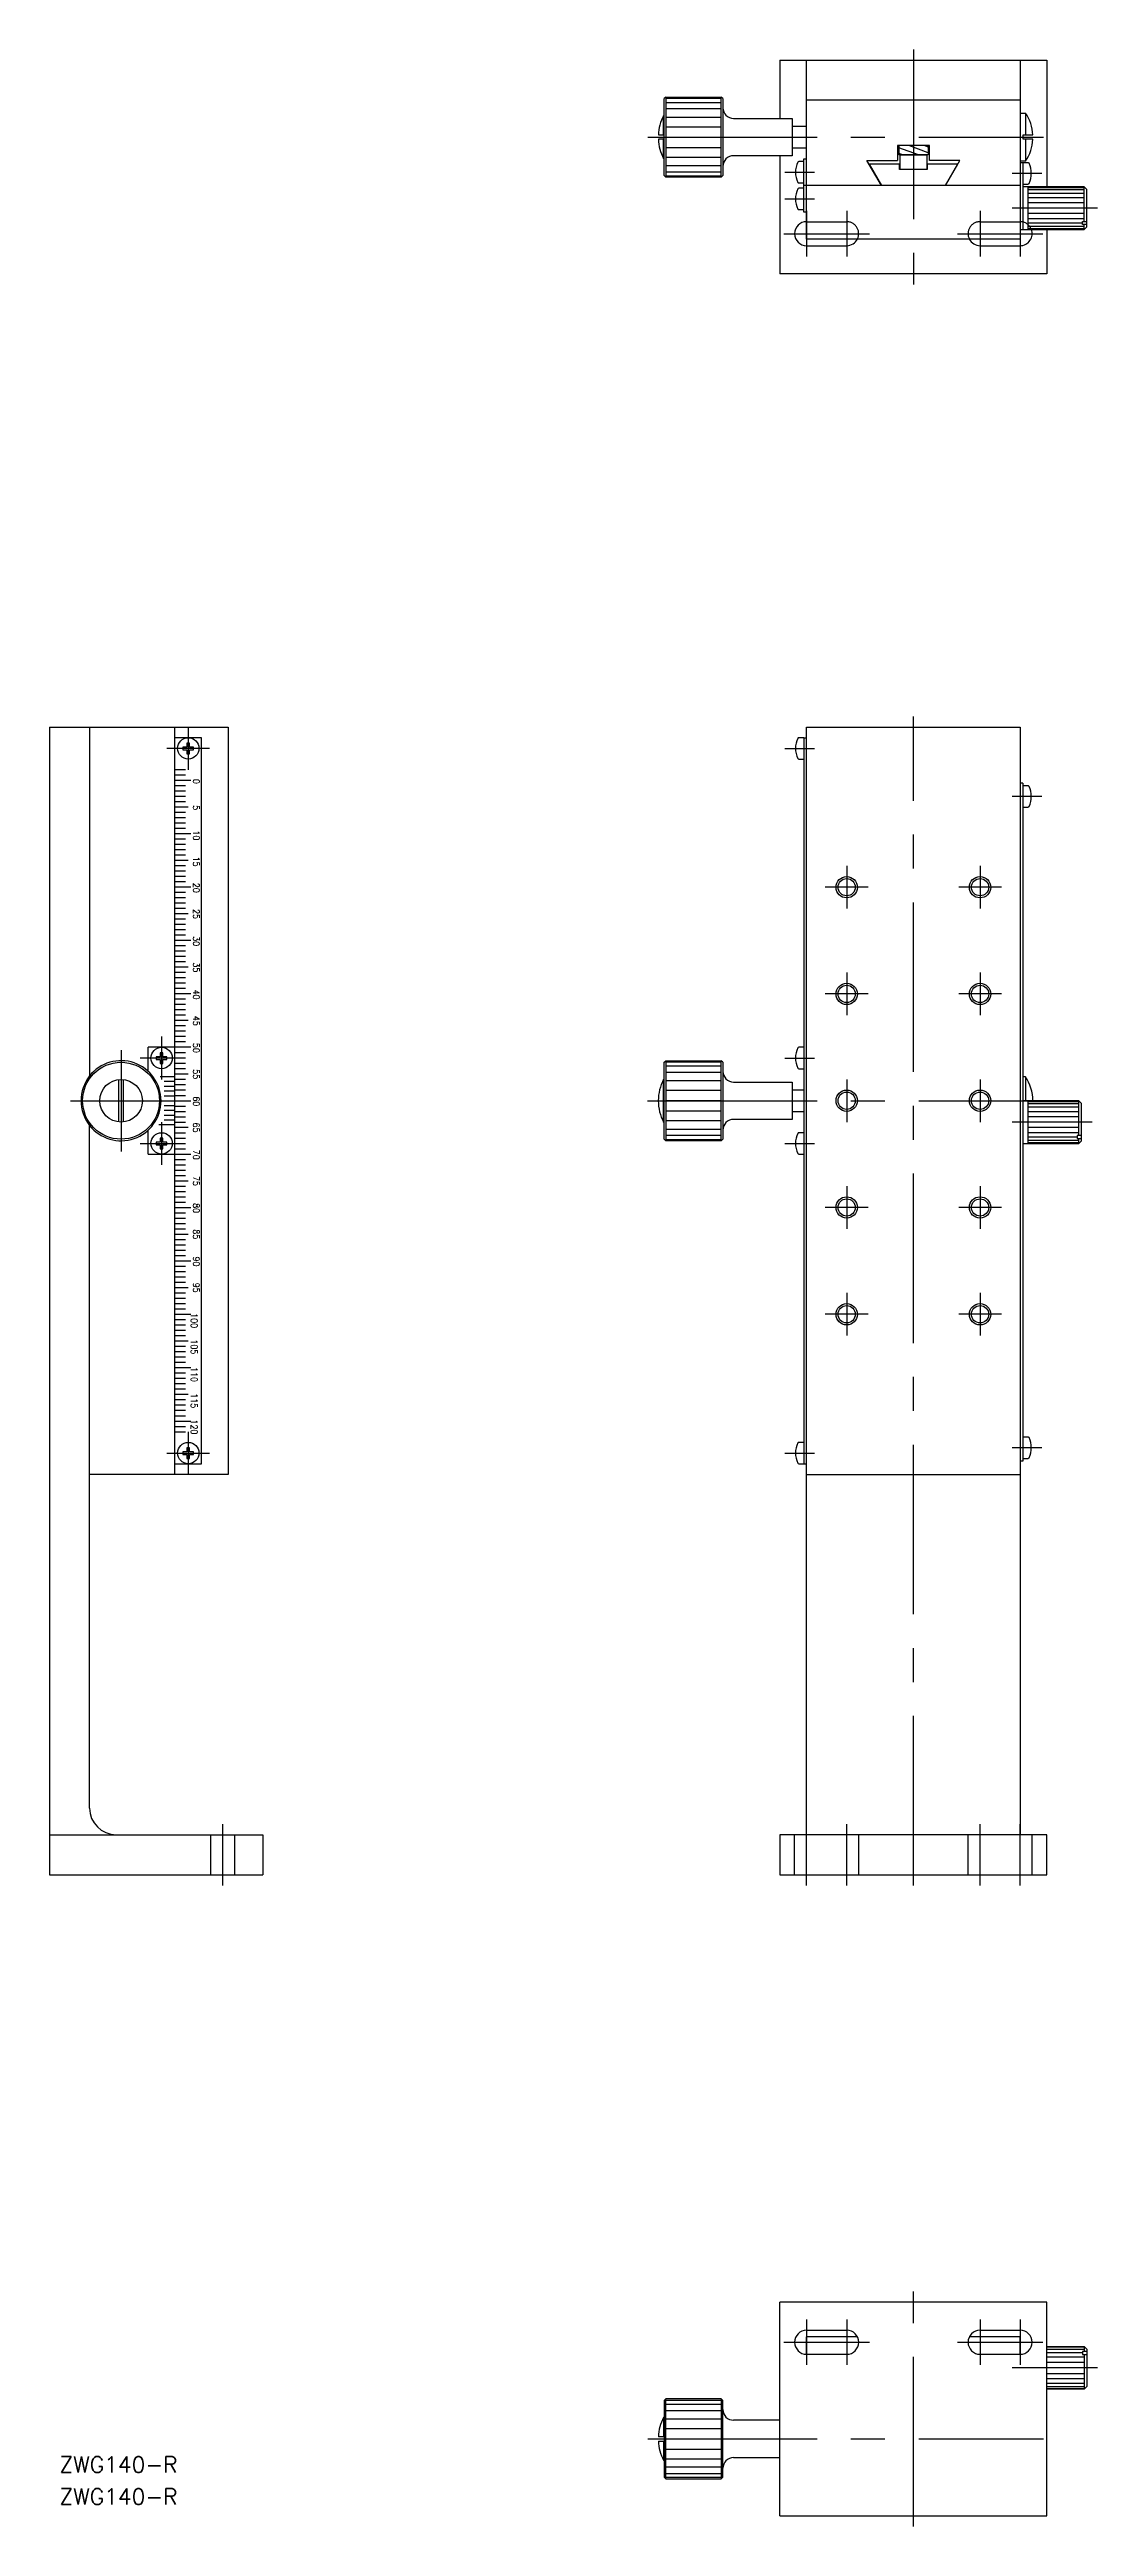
# Model space of a CAD drawing. Extents: x -162 to 374, y -267 to 197.
# Drawn here: x -161.9 to 34.5, y -267.1 to 196.9 of the extents above; entities that cross this region are included whole.
import ezdxf

# ---------------------------------------------------------------- set-up
doc = ezdxf.new("R2010")
doc.units = 0
doc.linetypes.add('CENTER', pattern=[50.8, 31.75, -6.35, 6.35, -6.35])
doc.linetypes.add('DASHED', pattern=[19.05, 12.7, -6.35])
doc.layers.get('0').update_dxf_attribs({"linetype": 'CONTINUOUS'})
doc.layers.add('CENTER', color=1, linetype='CONTINUOUS')
doc.styles.add('CONVERTER_1', font='txt.shx', dxfattribs={"width": 0.9})
doc.styles.get("Standard").update_dxf_attribs({"font": 'txt.shx', "height": 3, "bigfont": 'bigfont.shx'})

# ---------------------------------------------------------------- blocks, each defined once
blk = doc.blocks.new('*U2')
at = {"color": 7, "linetype": 'CONTINUOUS', "style": 'CONVERTER_1', "width": 0.9}
blk.add_text('110', height=1.2, rotation=270, dxfattribs=at).set_placement((-135.38, -49.91))
blk = doc.blocks.new('*U3')
at = {"color": 7, "linetype": 'CONTINUOUS', "style": 'CONVERTER_1', "width": 0.9}
blk.add_text('115', height=1.2, rotation=270, dxfattribs=at).set_placement((-135.38, -54.82))
blk = doc.blocks.new('*U4')
at = {"color": 7, "linetype": 'CONTINUOUS', "style": 'CONVERTER_1', "width": 0.9}
blk.add_text('120', height=1.2, rotation=270, dxfattribs=at).set_placement((-135.38, -59.73))
blk = doc.blocks.new('*U5')
at = {"color": 7, "linetype": 'CONTINUOUS', "style": 'CONVERTER_1', "width": 0.9}
blk.add_text('100', height=1.2, rotation=270, dxfattribs=at).set_placement((-135.38, -39.82))
blk = doc.blocks.new('*U6')
at = {"color": 7, "linetype": 'CONTINUOUS', "style": 'CONVERTER_1', "width": 0.9}
blk.add_text('105', height=1.2, rotation=270, dxfattribs=at).set_placement((-135.38, -44.73))
blk = doc.blocks.new('*U7')
at = {"color": 7, "linetype": 'CONTINUOUS', "style": 'CONVERTER_1', "width": 0.9}
blk.add_text('90', height=1.2, rotation=270, dxfattribs=at).set_placement((-134.98, -29.19))
blk = doc.blocks.new('*U8')
at = {"color": 7, "linetype": 'CONTINUOUS', "style": 'CONVERTER_1', "width": 0.9}
blk.add_text('95', height=1.2, rotation=270, dxfattribs=at).set_placement((-134.98, -34.1))
blk = doc.blocks.new('*U9')
at = {"color": 7, "linetype": 'CONTINUOUS', "style": 'CONVERTER_1', "width": 0.9}
blk.add_text('80', height=1.2, rotation=270, dxfattribs=at).set_placement((-134.98, -19.19))
blk = doc.blocks.new('*U10')
at = {"color": 7, "linetype": 'CONTINUOUS', "style": 'CONVERTER_1', "width": 0.9}
blk.add_text('85', height=1.2, rotation=270, dxfattribs=at).set_placement((-134.98, -24.1))
blk = doc.blocks.new('*U11')
at = {"color": 7, "linetype": 'CONTINUOUS', "style": 'CONVERTER_1', "width": 0.9}
blk.add_text('70', height=1.2, rotation=270, dxfattribs=at).set_placement((-134.98, -9.19))
blk = doc.blocks.new('*U12')
at = {"color": 7, "linetype": 'CONTINUOUS', "style": 'CONVERTER_1', "width": 0.9}
blk.add_text('75', height=1.2, rotation=270, dxfattribs=at).set_placement((-134.98, -14.1))
blk = doc.blocks.new('*U13')
at = {"color": 7, "linetype": 'CONTINUOUS', "style": 'CONVERTER_1', "width": 0.9}
blk.add_text('55', height=1.2, rotation=270, dxfattribs=at).set_placement((-134.98, 5.9))
blk = doc.blocks.new('*U14')
at = {"color": 7, "linetype": 'CONTINUOUS', "style": 'CONVERTER_1', "width": 0.9}
blk.add_text('65', height=1.2, rotation=270, dxfattribs=at).set_placement((-134.98, -4.1))
blk = doc.blocks.new('*U15')
at = {"color": 7, "linetype": 'CONTINUOUS', "style": 'CONVERTER_1', "width": 0.9}
blk.add_text('60', height=1.2, rotation=270, dxfattribs=at).set_placement((-134.98, 0.81))
blk = doc.blocks.new('*U16')
at = {"color": 7, "linetype": 'CONTINUOUS', "style": 'CONVERTER_1', "width": 0.9}
blk.add_text('45', height=1.2, rotation=270, dxfattribs=at).set_placement((-134.98, 15.9))
blk = doc.blocks.new('*U17')
at = {"color": 7, "linetype": 'CONTINUOUS', "style": 'CONVERTER_1', "width": 0.9}
blk.add_text('50', height=1.2, rotation=270, dxfattribs=at).set_placement((-134.98, 10.81))
blk = doc.blocks.new('*U18')
at = {"color": 7, "linetype": 'CONTINUOUS', "style": 'CONVERTER_1', "width": 0.9}
blk.add_text('40', height=1.2, rotation=270, dxfattribs=at).set_placement((-134.98, 20.81))
blk = doc.blocks.new('*U19')
at = {"color": 7, "linetype": 'CONTINUOUS', "style": 'CONVERTER_1', "width": 0.9}
blk.add_text('35', height=1.2, rotation=270, dxfattribs=at).set_placement((-134.98, 25.9))
blk = doc.blocks.new('*U20')
at = {"color": 7, "linetype": 'CONTINUOUS', "style": 'CONVERTER_1', "width": 0.9}
blk.add_text('25', height=1.2, rotation=270, dxfattribs=at).set_placement((-134.98, 35.9))
blk = doc.blocks.new('*U21')
at = {"color": 7, "linetype": 'CONTINUOUS', "style": 'CONVERTER_1', "width": 0.9}
blk.add_text('30', height=1.2, rotation=270, dxfattribs=at).set_placement((-134.98, 30.81))
blk = doc.blocks.new('*U22')
at = {"color": 7, "linetype": 'CONTINUOUS', "style": 'CONVERTER_1', "width": 0.9}
blk.add_text('10', height=1.2, rotation=270, dxfattribs=at).set_placement((-134.98, 50.63))
blk = doc.blocks.new('*U23')
at = {"color": 7, "linetype": 'CONTINUOUS', "style": 'CONVERTER_1', "width": 0.9}
blk.add_text('20', height=1.2, rotation=270, dxfattribs=at).set_placement((-134.98, 40.81))
blk = doc.blocks.new('*U24')
at = {"color": 7, "linetype": 'CONTINUOUS', "style": 'CONVERTER_1', "width": 0.9}
blk.add_text('15', height=1.2, rotation=270, dxfattribs=at).set_placement((-134.98, 45.72))
blk = doc.blocks.new('*U25')
at = {"color": 7, "linetype": 'CONTINUOUS', "style": 'CONVERTER_1', "width": 0.9}
blk.add_text('5', height=1.2, rotation=270, dxfattribs=at).set_placement((-134.98, 55.36))
blk = doc.blocks.new('*U26')
at = {"color": 7, "linetype": 'CONTINUOUS', "style": 'CONVERTER_1', "width": 0.9}
blk.add_text('0', height=1.2, rotation=270, dxfattribs=at).set_placement((-134.98, 60.27))
blk = doc.blocks.new('*U27')
at = {"color": 7, "linetype": 'CONTINUOUS'}
blk.add_text('ZWG140-R', height=3, dxfattribs=at).set_placement((-160, -263))
blk = doc.blocks.new('*U28')
at = {"color": 7, "linetype": 'CONTINUOUS'}
blk.add_text('ZWG140-R', height=3, dxfattribs=at).set_placement((-160, -257))

msp = doc.modelspace()

# ---------------------------------------------------------------- linework, layer by layer
at = {"color": 7, "linetype": 'CONTINUOUS'}
for p, q in [((-25, 194.92), (25, 194.92)), ((-25, 194.92), (-25, 184.02)), ((-20, 191.92), (-20, 194.92)), ((20, 194.92), (20, 191.92)), ((25, 194.92), (25, 171.22)), ((-20, 161.42), (-20, 191.92)), ((20, 191.92), (20, 161.42)), ((-46.4, 188.02), (-46.7, 187.72)), ((-46.7, 173.32), (-46.7, 187.72)), ((-46.4, 188.02), (-46.4, 173.02)), ((-46.4, 188.02), (-36, 188.02)), ((-36, 187.76), (-46.4, 187.76)), ((-46.4, 187.01), (-36, 187.01)), ((-36, 185.82), (-46.4, 185.82)), ((-36, 173.02), (-36, 188.02)), ((-35.7, 187.72), (-36, 188.02)), ((-35.7, 187.72), (-35.7, 173.32)), ((20, 187.42), (-20, 187.42)), ((-46.8, 184.52), (-46.7, 184.52)), ((-46.8, 180.92), (-46.8, 184.52)), ((-46.4, 184.27), (-36, 184.27)), ((-46.4, 182.46), (-36, 182.46)), ((-33.7, 184.02), (-22.7, 184.02)), ((-22.7, 184.02), (-22.7, 177.02)), ((-20, 182.52), (-22.7, 182.52)), ((20, 185.02), (21.01, 185.02)), ((21.01, 185.02), (21.01, 180.92)), ((-47.79, 180.92), (-46.7, 180.92)), ((-46.7, 180.12), (-47.79, 180.12)), ((-46.8, 176.52), (-46.8, 180.12)), ((-46.7, 176.52), (-46.8, 176.52)), ((-46.4, 180.52), (-36, 180.52)), ((-46.4, 178.57), (-36, 178.57)), ((-46.4, 176.77), (-36, 176.77)), ((-22.7, 177.02), (-33.7, 177.02)), ((-25, 177.02), (-25, 154.92)), ((-22.7, 178.52), (-20, 178.52)), ((-20.5, 166.42), (-20.5, 176.42)), ((-20.5, 176.42), (-20, 176.42)), ((3, 178.92), (-3, 178.92)), ((-3, 178.92), (-3, 176.12)), ((-2.7, 177.52), (-3, 177.52)), ((-2.7, 178.92), (-2.7, 177.19)), ((2.8, 177.19), (-2.7, 177.19)), ((-2.5, 174.42), (-2.5, 177.19)), ((2.5, 177.12), (-2.5, 177.12)), ((2.5, 177.19), (2.5, 174.42)), ((2.8, 178.92), (2.8, 177.19)), ((3, 176.12), (3, 178.92)), ((20.6, 180.12), (20.6, 180.92)), ((20.6, 180.92), (22.39, 180.92)), ((22.39, 180.12), (20.6, 180.12)), ((21.01, 180.12), (21.01, 176.02)), ((-46.4, 173.02), (-46.7, 173.32)), ((-46.4, 175.21), (-36, 175.21)), ((-46.4, 174.02), (-36, 174.02)), ((-46.4, 173.27), (-36, 173.27)), ((-36, 173.02), (-46.4, 173.02)), ((-36, 173.02), (-35.7, 173.32)), ((-20.5, 175.92), (-21.49, 175.92)), ((-21.49, 171.92), (-20.5, 171.92)), ((-6, 171.42), (-8.71, 176.12)), ((-8.71, 176.12), (-3, 176.12)), ((-8.31, 175.42), (-6, 171.42)), ((-2.6, 175.42), (-8.31, 175.42)), ((-2.6, 174.42), (-2.6, 175.42)), ((2.6, 174.42), (-2.6, 174.42)), ((8.31, 175.42), (2.6, 175.42)), ((2.6, 175.42), (2.6, 174.42)), ((8.71, 176.12), (3, 176.12)), ((6, 171.42), (8.71, 176.12)), ((6, 171.42), (8.31, 175.42)), ((21.01, 176.02), (20, 176.02)), ((21, 175.72), (20, 175.72)), ((20.5, 175.72), (20.5, 163.22)), ((21.49, 175.72), (20.5, 175.72)), ((20.5, 171.72), (21.49, 171.72)), ((-20.5, 170.92), (-21.49, 170.92)), ((20, 171.42), (-20.5, 171.42)), ((32, 171.22), (20.5, 171.22)), ((21.49, 171.08), (32, 171.08)), ((21.49, 170.68), (32, 170.68)), ((21.49, 170.04), (32, 170.04)), ((21.49, 169.22), (32, 169.22)), ((21.49, 168.25), (32, 168.25)), ((32, 167.22), (21.49, 167.22)), ((21.5, 163.22), (21.5, 171.22)), ((32, 164.68), (32, 171.22)), ((32, 171.22), (32.5, 170.72)), ((32.5, 163.72), (32.5, 170.72)), ((-21.49, 166.92), (-20.5, 166.92)), ((-20, 166.42), (-20.5, 166.42)), ((20, 163.22), (32, 163.22)), ((32, 166.18), (21.49, 166.18)), ((32, 165.22), (21.49, 165.22)), ((31.7, 164.39), (21.49, 164.39)), ((32, 163.75), (21.49, 163.75)), ((32, 163.35), (21.49, 163.35)), ((25, 163.22), (25, 154.92)), ((31.7, 164.12), (31.7, 164.68)), ((31.7, 164.68), (32.5, 164.68)), ((32.5, 164.12), (31.7, 164.12)), ((32, 163.22), (32, 164.12)), ((32.5, 163.72), (32, 163.22)), ((20, 161.42), (-20, 161.42)), ((-20, 160.17), (-12.5, 160.17)), ((12.5, 160.17), (20, 160.17)), ((25, 154.92), (-25, 154.92)), ((-161.88, 70), (-161.88, -145)), ((-161.88, 70), (-141.86, 70)), ((-154.38, 70), (-154.38, 34)), ((-141.86, 70), (-128.38, 70)), ((-138.38, -70), (-138.38, 70)), ((-128.38, 70), (-128.38, -70)), ((-20, -137.5), (-20, 70)), ((-20, -70), (-20, 70)), ((-20, 70), (20, 70)), ((-20, 70), (20, 70)), ((20, 70), (20, -137.5)), ((20, 70), (20, -70)), ((-133.38, 68), (-138.38, 68)), ((-136.88, 66.25), (-136.88, 65.75)), ((-136.13, 66.25), (-136.88, 66.25)), ((-136.88, 65.75), (-136.13, 65.75)), ((-136.13, 67), (-136.13, 66.25)), ((-135.63, 67), (-136.13, 67)), ((-136.13, 65.75), (-136.13, 65)), ((-136.13, 65), (-135.63, 65)), ((-135.63, 66.25), (-135.63, 67)), ((-134.88, 66.25), (-135.63, 66.25)), ((-135.63, 65.75), (-134.88, 65.75)), ((-135.63, 65), (-135.63, 65.75)), ((-134.88, 65.75), (-134.88, 66.25)), ((-133.38, -68), (-133.38, 68)), ((-133.38, 0), (-133.38, 68)), ((-20.5, 68), (-21.49, 68)), ((-20.5, 68), (-20.5, -68)), ((-20.5, 68), (-20, 68)), ((-136.38, 62), (-138.38, 62)), ((-136.38, 61), (-138.38, 61)), ((-21.49, 64), (-20.5, 64)), ((-135.38, 60), (-138.38, 60)), ((-136.38, 59), (-138.38, 59)), ((-136.38, 58), (-138.38, 58)), ((-136.38, 57), (-138.38, 57)), ((-136.38, 56), (-138.38, 56)), ((20.5, 59.5), (20, 59.5)), ((20.5, 59.5), (20.5, -67.5)), ((21.49, 59), (20.5, 59)), ((-135.88, 55), (-138.38, 55)), ((-136.38, 54), (-138.38, 54)), ((-136.38, 53), (-138.38, 53)), ((-136.38, 52), (-138.38, 52)), ((20.5, 55), (21.49, 55)), ((-136.38, 51), (-138.38, 51)), ((-135.38, 50), (-138.38, 50)), ((-136.38, 49), (-138.38, 49)), ((-136.38, 48), (-138.38, 48)), ((-136.38, 47), (-138.38, 47)), ((-136.38, 46), (-138.38, 46)), ((-135.88, 45), (-138.38, 45)), ((-136.38, 44), (-138.38, 44)), ((-136.38, 43), (-138.38, 43)), ((-136.38, 42), (-138.38, 42)), ((-136.38, 41), (-138.38, 41)), ((-135.38, 40), (-138.38, 40)), ((-136.38, 39), (-138.38, 39)), ((-136.38, 38), (-138.38, 38)), ((-154.38, 34), (-154.38, 4.63)), ((-136.38, 37), (-138.38, 37)), ((-136.38, 36), (-138.38, 36)), ((-135.88, 35), (-138.38, 35)), ((-136.38, 34), (-138.38, 34)), ((-136.38, 33), (-138.38, 33)), ((-136.38, 32), (-138.38, 32)), ((-136.38, 31), (-138.38, 31)), ((-135.38, 30), (-138.38, 30)), ((-136.38, 29), (-138.38, 29)), ((-136.38, 28), (-138.38, 28)), ((-136.38, 27), (-138.38, 27)), ((-136.38, 26), (-138.38, 26)), ((-135.88, 25), (-138.38, 25)), ((-136.38, 24), (-138.38, 24)), ((-136.38, 23), (-138.38, 23)), ((-136.38, 22), (-138.38, 22)), ((-136.38, 21), (-138.38, 21)), ((-135.38, 20), (-138.38, 20)), ((-136.38, 19), (-138.38, 19)), ((-136.38, 18), (-138.38, 18)), ((-136.38, 17), (-138.38, 17)), ((-136.38, 16), (-138.38, 16)), ((-135.88, 15), (-138.38, 15)), ((-136.38, 14), (-138.38, 14)), ((-135.38, 10), (-143.38, 10)), ((-143.38, 5.5), (-143.38, 10)), ((-136.38, 13), (-138.38, 13)), ((-136.38, 12), (-138.38, 12)), ((-136.38, 11), (-138.38, 11)), ((-20.5, 10), (-21.49, 10)), ((-141.88, 8.25), (-141.88, 7.75)), ((-141.13, 8.25), (-141.88, 8.25)), ((-141.88, 7.75), (-141.13, 7.75)), ((-141.13, 9), (-141.13, 8.25)), ((-140.63, 9), (-141.13, 9)), ((-141.13, 7.75), (-141.13, 7)), ((-141.13, 7), (-140.63, 7)), ((-140.63, 8.25), (-140.63, 9)), ((-139.88, 8.25), (-140.63, 8.25)), ((-140.63, 7.75), (-139.88, 7.75)), ((-140.63, 7), (-140.63, 7.75)), ((-139.88, 7.75), (-139.88, 8.25)), ((-136.38, 9), (-138.38, 9)), ((-136.38, 8), (-138.38, 8)), ((-136.38, 7), (-138.38, 7)), ((-136.38, 6), (-138.38, 6)), ((-135.88, 5), (-138.38, 5)), ((-46.7, 7.2), (-46.4, 7.5)), ((-46.7, -7.2), (-46.7, 7.2)), ((-46.4, 7.5), (-46.4, -7.5)), ((-46.4, 7.5), (-36, 7.5)), ((-36, 7.24), (-46.4, 7.24)), ((-36, 6.5), (-46.4, 6.5)), ((-36, 5.3), (-46.4, 5.3)), ((-36, -7.5), (-36, 7.5)), ((-35.7, 7.2), (-36, 7.5)), ((-35.7, 7.2), (-35.7, -7.2)), ((-21.49, 6), (-20.5, 6)), ((-148.88, -3.98), (-148.88, 3.98)), ((-148.08, 3.98), (-148.08, -3.98)), ((-138.38, 4.5), (-141.14, 4.5)), ((-138.38, 3.6), (-140.38, 3.6)), ((-140.38, 2.7), (-138.38, 2.7)), ((-138.38, 1.8), (-140.38, 1.8)), ((-140.38, 0.9), (-138.38, 0.9)), ((-140.38, 0), (-135.38, 0)), ((-136.38, 4), (-138.38, 4)), ((-136.38, 3), (-138.38, 3)), ((-136.38, 2), (-138.38, 2)), ((-138.38, 1), (-136.38, 1)), ((-133.38, -63), (-133.38, 0)), ((-46.8, -4), (-46.8, 4)), ((-46.8, 4), (-46.7, 4)), ((-36, 3.75), (-46.4, 3.75)), ((-36, 1.94), (-46.4, 1.94)), ((-36, 0), (-46.4, 0)), ((-33.7, 3.5), (-22.7, 3.5)), ((-22.7, 3.5), (-22.7, -3.5)), ((-20.5, 2), (-22.7, 2)), ((21, 4.5), (20.5, 4.5)), ((31, 0), (20.5, 0)), ((21, 4.5), (21, 0)), ((21.5, -8), (21.5, 0)), ((31, -6.53), (31, 0)), ((31, 0), (31.5, -0.5)), ((-154.38, -132.5), (-154.38, -4.63)), ((-138.38, -4.5), (-141.38, -4.5)), ((-140.4, -0.9), (-138.38, -0.9)), ((-140.38, -1.8), (-138.38, -1.8)), ((-140.38, -2.7), (-138.38, -2.7)), ((-140.38, -3.6), (-138.38, -3.6)), ((-138.38, -1), (-136.38, -1)), ((-138.38, -2), (-136.38, -2)), ((-138.38, -3), (-136.38, -3)), ((-138.38, -4), (-136.38, -4)), ((-46.7, -4), (-46.8, -4)), ((-36, -1.94), (-46.4, -1.94)), ((-36, -3.75), (-46.4, -3.75)), ((-22.7, -3.5), (-33.7, -3.5)), ((-22.7, -2), (-20.5, -2)), ((21.5, -0.14), (31, -0.14)), ((21.5, -0.54), (31, -0.54)), ((21.5, -1.17), (31, -1.17)), ((21.5, -2), (31, -2)), ((21.5, -2.96), (31, -2.96)), ((31, -4), (21.5, -4)), ((31.5, -7.5), (31.5, -0.5)), ((-143.38, -10), (-143.38, -5.5)), ((-141.13, -7.75), (-141.88, -7.75)), ((-141.88, -7.75), (-141.88, -8.25)), ((-141.88, -8.25), (-141.13, -8.25)), ((-141.13, -7), (-141.13, -7.75)), ((-140.63, -7), (-141.13, -7)), ((-141.13, -8.25), (-141.13, -9)), ((-141.13, -9), (-140.63, -9)), ((-140.63, -7.75), (-140.63, -7)), ((-139.88, -7.75), (-140.63, -7.75)), ((-140.63, -9), (-140.63, -8.25)), ((-140.63, -8.25), (-139.88, -8.25)), ((-139.88, -8.25), (-139.88, -7.75)), ((-135.88, -5), (-138.38, -5)), ((-138.38, -6), (-136.38, -6)), ((-138.38, -7), (-136.38, -7)), ((-138.38, -8), (-136.38, -8)), ((-138.38, -9), (-136.38, -9)), ((-46.7, -7.2), (-46.4, -7.5)), ((-46.4, -5.3), (-36, -5.3)), ((-36, -6.5), (-46.4, -6.5)), ((-46.4, -7.24), (-36, -7.24)), ((-36, -7.5), (-46.4, -7.5)), ((-35.7, -7.2), (-36, -7.5)), ((-20.5, -6), (-21.49, -6)), ((20.5, -8), (31, -8)), ((31, -5.04), (21.5, -5.04)), ((31, -6), (21.5, -6)), ((30.7, -6.83), (21.5, -6.83)), ((31, -7.46), (21.5, -7.46)), ((31, -7.86), (21.5, -7.86)), ((30.7, -6.53), (30.7, -7.1)), ((31.5, -6.53), (30.7, -6.53)), ((30.7, -7.1), (31.5, -7.1)), ((31, -8), (31, -7.1)), ((31.5, -7.5), (31, -8)), ((-143.38, -10), (-135.38, -10)), ((-138.38, -11), (-136.38, -11)), ((-138.38, -12), (-136.38, -12)), ((-138.38, -13), (-136.38, -13)), ((-21.49, -10), (-20.5, -10)), ((-138.38, -14), (-136.38, -14)), ((-138.38, -15), (-135.88, -15)), ((-138.38, -16), (-136.38, -16)), ((-138.38, -17), (-136.38, -17)), ((-138.38, -18), (-136.38, -18)), ((-138.38, -19), (-136.38, -19)), ((-138.38, -20), (-135.38, -20)), ((-138.38, -21), (-136.38, -21)), ((-138.38, -22), (-136.38, -22)), ((-138.38, -23), (-136.38, -23)), ((-138.38, -24), (-136.38, -24)), ((-138.38, -25), (-135.88, -25)), ((-138.38, -26), (-136.38, -26)), ((-138.38, -27), (-136.38, -27)), ((-138.38, -28), (-136.38, -28)), ((-138.38, -29), (-136.38, -29)), ((-138.38, -30), (-135.38, -30)), ((-138.38, -31), (-136.38, -31)), ((-138.38, -32), (-136.38, -32)), ((-138.38, -33), (-136.38, -33)), ((-138.38, -34), (-136.38, -34)), ((-138.38, -35), (-135.88, -35)), ((-138.38, -36), (-136.38, -36)), ((-138.38, -37), (-136.38, -37)), ((-138.38, -38), (-136.38, -38)), ((-138.38, -39), (-136.38, -39)), ((-138.38, -40), (-135.38, -40)), ((-138.38, -41), (-136.38, -41)), ((-138.38, -42), (-136.38, -42)), ((-138.38, -43), (-136.38, -43)), ((-138.38, -44), (-136.38, -44)), ((-138.38, -45), (-135.88, -45)), ((-138.38, -46), (-136.38, -46)), ((-138.38, -47), (-136.38, -47)), ((-138.38, -48), (-136.38, -48)), ((-138.38, -49), (-136.38, -49)), ((-138.38, -50), (-135.38, -50)), ((-138.38, -51), (-136.38, -51)), ((-138.38, -52), (-136.38, -52)), ((-138.38, -53), (-136.38, -53)), ((-138.38, -54), (-136.38, -54)), ((-138.38, -55), (-135.88, -55)), ((-138.38, -56), (-136.38, -56)), ((-138.38, -57), (-136.38, -57)), ((-138.38, -58), (-136.38, -58)), ((-138.38, -59), (-136.38, -59)), ((-138.38, -60), (-135.38, -60)), ((-138.38, -61), (-136.38, -61)), ((-138.38, -62), (-136.38, -62)), ((-20.5, -64), (-21.49, -64)), ((21.49, -63), (20.5, -63)), ((-138.38, -68), (-133.38, -68)), ((-136.13, -65.75), (-136.88, -65.75)), ((-136.88, -65.75), (-136.88, -66.25)), ((-136.88, -66.25), (-136.13, -66.25)), ((-136.13, -65), (-136.13, -65.75)), ((-135.63, -65), (-136.13, -65)), ((-136.13, -66.25), (-136.13, -67)), ((-136.13, -67), (-135.63, -67)), ((-135.63, -65.75), (-135.63, -65)), ((-134.88, -65.75), (-135.63, -65.75)), ((-135.63, -67), (-135.63, -66.25)), ((-135.63, -66.25), (-134.88, -66.25)), ((-134.88, -66.25), (-134.88, -65.75)), ((-21.49, -68), (-20.5, -68)), ((-20.5, -68), (-20, -68)), ((20.5, -67.5), (20, -67.5)), ((20.5, -67), (21.49, -67)), ((-128.38, -70), (-154.38, -70)), ((-20, -70), (20, -70)), ((-20, -70), (20, -70)), ((-161.88, -137.5), (-121.88, -137.5)), ((-121.88, -137.5), (-121.88, -145)), ((25, -137.5), (-25, -137.5)), ((-25, -137.5), (-25, -145)), ((25, -145), (25, -137.5)), ((-161.88, -145), (-121.88, -145)), ((-25, -145), (25, -145)), ((25, -225.08), (-25, -225.08)), ((-25, -265.08), (-25, -225.08)), ((25, -265.08), (25, -225.08)), ((-20, -230.33), (-12.5, -230.33)), ((-20, -234.83), (-20, -231.58)), ((-10.48, -231.58), (-20, -231.58)), ((20, -231.58), (10.48, -231.58)), ((12.5, -230.33), (20, -230.33)), ((20, -234.83), (20, -231.58)), ((-20, -234.83), (-12.5, -234.83)), ((12.5, -234.83), (20, -234.83)), ((25, -233.38), (32, -233.38)), ((32, -233.52), (25, -233.52)), ((32, -233.92), (25, -233.92)), ((31.7, -234.56), (25, -234.56)), ((32, -235.38), (25, -235.38)), ((32, -236.35), (25, -236.35)), ((31.7, -234.29), (31.7, -234.85)), ((32.5, -234.29), (31.7, -234.29)), ((31.7, -234.85), (32.5, -234.85)), ((32.5, -233.88), (32, -233.38)), ((32, -233.38), (32, -234.29)), ((32, -234.85), (32, -241.38)), ((32.5, -233.88), (32.5, -240.88)), ((32, -237.38), (25, -237.38)), ((25, -238.42), (32, -238.42)), ((25, -239.38), (32, -239.38)), ((25, -240.21), (32, -240.21)), ((25, -240.85), (32, -240.85)), ((25, -241.25), (32, -241.25)), ((32, -241.38), (32.5, -240.88)), ((-46.4, -243.18), (-46.7, -243.48)), ((-46.7, -243.48), (-46.7, -257.88)), ((-46.4, -258.18), (-46.4, -243.18)), ((-36, -243.18), (-46.4, -243.18)), ((-46.4, -243.44), (-36, -243.44)), ((-46.4, -244.19), (-36, -244.19)), ((-46.4, -245.38), (-36, -245.38)), ((-36, -243.18), (-36, -258.18)), ((-36, -243.18), (-35.7, -243.48)), ((-35.7, -257.88), (-35.7, -243.48)), ((32, -241.38), (25, -241.38)), ((-46.7, -250.28), (-47.79, -250.28)), ((-46.8, -246.68), (-46.8, -250.28)), ((-46.7, -246.68), (-46.8, -246.68)), ((-46.4, -246.93), (-36, -246.93)), ((-46.4, -248.74), (-36, -248.74)), ((-25, -247.18), (-33.7, -247.18)), ((-47.79, -251.08), (-46.7, -251.08)), ((-46.8, -251.08), (-46.8, -254.68)), ((-46.8, -254.68), (-46.7, -254.68)), ((-46.4, -250.68), (-36, -250.68)), ((-46.4, -252.63), (-36, -252.63)), ((-46.4, -254.43), (-36, -254.43)), ((-33.7, -254.18), (-25, -254.18)), ((-46.4, -258.18), (-46.7, -257.88)), ((-36, -255.99), (-46.4, -255.99)), ((-46.4, -257.18), (-36, -257.18)), ((-36, -257.93), (-46.4, -257.93)), ((-46.4, -258.18), (-36, -258.18)), ((-35.7, -257.88), (-36, -258.18)), ((-25, -265.08), (25, -265.08))]:
    msp.add_line(p, q, dxfattribs=at)
at = {"color": 3, "linetype": 'CONTINUOUS'}
for p, q in [((0.95, 177.19), (-2.7, 178.52)), ((-1.97, 177.19), (-2.7, 177.46)), ((2.8, 177.58), (-0.86, 178.92)), ((2.8, 178.65), (2.06, 178.92))]:
    msp.add_line(p, q, dxfattribs=at)
at = {"color": 3, "linetype": 'DASHED'}
for p, q in [((-20, 164.67), (-12.5, 164.67)), ((12.5, 164.67), (20, 164.67)), ((-131.63, -145), (-131.63, -137.5)), ((-127.13, -145), (-127.13, -137.5)), ((-22.25, -145), (-22.25, -137.5)), ((-10.25, -145), (-10.25, -137.5)), ((10.25, -145), (10.25, -137.5)), ((22.25, -145), (22.25, -137.5))]:
    msp.add_line(p, q, dxfattribs=at)
at = {"color": 7, "linetype": 'CONTINUOUS'}
for centre, radius in [((-135.88, 66), 2), ((-12.5, 40), 1.62), ((12.5, 40), 1.62), ((-12.5, 20), 1.62), ((12.5, 20), 1.62), ((-140.88, 8), 2), ((-148.48, 0), 7.2), ((-148.48, 0), 4), ((-12.5, 0), 1.62), ((12.5, 0), 1.62), ((-140.88, -8), 2), ((-12.5, -20), 1.62), ((12.5, -20), 1.62), ((-12.5, -40), 1.62), ((12.5, -40), 1.62), ((-135.88, -66), 2)]:
    msp.add_circle(centre, radius, dxfattribs=at)
at = {"color": 3, "linetype": 'CONTINUOUS'}
for centre in [(-12.5, 40), (12.5, 40), (-12.5, 20), (12.5, 20), (-12.5, 0), (12.5, 0), (-12.5, -20), (12.5, -20), (-12.5, -40), (12.5, -40)]:
    msp.add_circle(centre, 2, dxfattribs=at)
at = {"color": 7, "linetype": 'CONTINUOUS'}
for centre, radius, start, end in [((-33.7, 186.02), 2, 180, 270), ((-39.3, 180.52), 8.5, 151.9275, 177.3027), ((14.4, 180.52), 8, 2.866, 34.2289), ((-39.3, 180.52), 8.5, 182.6973, 208.0725), ((-33.7, 175.02), 2, 90, 180), ((14.4, 180.52), 8, 325.7711, 357.134), ((-17.75, 173.92), 4.35, 154.3284, 205.6716), ((-21.49, 175.72), 0.2, 90, 154.3284), ((-21.49, 172.12), 0.2, 205.6716, 270), ((21.49, 175.52), 0.2, 25.6716, 90), ((21.49, 171.92), 0.2, 270, 334.3284), ((17.75, 173.72), 4.35, 334.3284, 25.6716), ((-17.75, 168.92), 4.35, 154.3284, 205.6716), ((-21.49, 170.72), 0.2, 90, 154.3284), ((-20, 162.42), 2.25, 90, 270), ((-21.49, 167.12), 0.2, 205.6716, 270), ((20, 162.42), 2.25, 270, 20.8275), ((-12.5, 162.42), 2.25, 270, 333.6122), ((12.5, 162.42), 2.25, 206.3878, 270), ((-17.75, 66), 4.35, 154.3284, 205.6716), ((-21.49, 67.8), 0.2, 90, 154.3284), ((-21.49, 64.2), 0.2, 205.6716, 270), ((21.49, 58.8), 0.2, 25.6716, 90), ((17.75, 57), 4.35, 334.3284, 25.6716), ((21.49, 55.2), 0.2, 270, 334.3284), ((-17.75, 8), 4.35, 154.3284, 205.6716), ((-21.49, 9.8), 0.2, 90, 154.3284), ((-148.48, 0), 7.5, 218.1249, 141.8751), ((-33.7, 5.5), 2, 180, 270), ((-21.49, 6.2), 0.2, 205.6716, 270), ((-148.48, 0), 7.5, 141.8751, 218.1249), ((-39.3, 0), 8.5, 151.9275, 180), ((-39.3, 0), 8.5, 180, 208.0725), ((14.39, 0), 8, 0, 34.2289), ((-33.7, -5.5), 2, 90, 180), ((-17.75, -8), 4.35, 154.3284, 205.6716), ((-21.49, -6.2), 0.2, 90, 154.3284), ((-21.49, -9.8), 0.2, 205.6716, 270), ((-17.75, -66), 4.35, 154.3284, 205.6716), ((-21.49, -64.2), 0.2, 90, 154.3284), ((21.49, -63.2), 0.2, 25.6716, 90), ((17.75, -65), 4.35, 334.3284, 25.6716), ((-21.49, -67.8), 0.2, 205.6716, 270), ((21.49, -66.8), 0.2, 270, 334.3284), ((-149.38, -132.5), 5, 180, 270), ((-20, -232.58), 2.25, 90, 270), ((-12.5, -232.58), 2.25, 270, 90), ((12.5, -232.58), 2.25, 90, 270), ((20, -232.58), 2.25, 270, 90), ((-33.7, -245.18), 2, 180, 270), ((-39.3, -250.68), 8.5, 151.9275, 177.3027), ((-39.3, -250.68), 8.5, 182.6973, 208.0725), ((-33.7, -256.18), 2, 90, 180)]:
    msp.add_arc(centre, radius, start, end, dxfattribs=at)
at = {"color": 3, "linetype": 'DASHED'}
for centre, start, end in [((-12.5, 162.42), 333.6122, 90), ((12.5, 162.42), 90, 206.3878), ((20, 162.42), 20.8275, 90)]:
    msp.add_arc(centre, 2.25, start, end, dxfattribs=at)
at = {"layer": 'CENTER', "color": 1, "linetype": 'CENTER'}
for p, q in [((0, 196.92), (0, 152.92)), ((-49.79, 180.52), (24.39, 180.52)), ((-24.1, 173.92), (-18.5, 173.92)), ((24.1, 173.72), (18.5, 173.72)), ((-24.1, 168.92), (-18.5, 168.92)), ((34.5, 167.22), (18.5, 167.22)), ((-24.25, 162.42), (-8.25, 162.42)), ((-20, 166.67), (-20, 158.17)), ((-12.5, 166.67), (-12.5, 158.17)), ((8.25, 162.42), (24.25, 162.42)), ((12.5, 166.67), (12.5, 158.17)), ((20, 166.67), (20, 158.17)), ((-135.88, 70), (-135.88, 62)), ((0, -147), (0, 72)), ((-131.88, 66), (-139.88, 66)), ((-24.1, 66), (-18.5, 66)), ((24.1, 57), (18.5, 57)), ((-12.5, 44), (-12.5, 36)), ((12.5, 44), (12.5, 36)), ((-8.5, 40), (-16.5, 40)), ((16.5, 40), (8.5, 40)), ((-12.5, 24), (-12.5, 16)), ((12.5, 24), (12.5, 16)), ((-8.5, 20), (-16.5, 20)), ((16.5, 20), (8.5, 20)), ((-148.48, 9.5), (-148.48, -9.5)), ((-140.88, 12), (-140.88, 4)), ((-136.88, 8), (-144.88, 8)), ((-24.1, 8), (-18.5, 8)), ((-157.98, 0), (-138.98, 0)), ((-49.8, 0), (24.39, 0)), ((-12.5, 4), (-12.5, -4)), ((12.5, 4), (12.5, -4)), ((-140.88, -4), (-140.88, -12)), ((33.5, -4), (18.5, -4)), ((-144.88, -8), (-136.88, -8)), ((-24.1, -8), (-18.5, -8)), ((-12.5, -16), (-12.5, -24)), ((12.5, -16), (12.5, -24)), ((-8.5, -20), (-16.5, -20)), ((16.5, -20), (8.5, -20)), ((-12.5, -36), (-12.5, -44)), ((12.5, -36), (12.5, -44)), ((-8.5, -40), (-16.5, -40)), ((16.5, -40), (8.5, -40)), ((-135.88, -62), (-135.88, -70)), ((-139.88, -66), (-131.88, -66)), ((-24.1, -66), (-18.5, -66)), ((24.1, -65), (18.5, -65)), ((-129.38, -147), (-129.38, -135.5)), ((-20, -147), (-20, -135.5)), ((-12.5, -147), (-12.5, -135.5)), ((12.5, -147), (12.5, -135.5)), ((20, -147), (20, -135.5)), ((0, -267.08), (0, -223.08)), ((-20, -228.33), (-20, -236.83)), ((-12.5, -228.33), (-12.5, -236.83)), ((12.5, -228.33), (12.5, -236.83)), ((20, -228.33), (20, -236.83)), ((-24.25, -232.58), (-8.25, -232.58)), ((8.25, -232.58), (24.25, -232.58)), ((34.5, -237.38), (18.5, -237.38)), ((-49.79, -250.68), (24.39, -250.68))]:
    msp.add_line(p, q, dxfattribs=at)

# ---------------------------------------------------------------- block references
at = {"color": 7, "linetype": 'CONTINUOUS'}
for name in ['*U26', '*U25', '*U22', '*U24', '*U23', '*U20', '*U21', '*U19', '*U18', '*U16', '*U17', '*U13', '*U15', '*U14', '*U11', '*U12', '*U9', '*U10', '*U7', '*U8', '*U5', '*U6', '*U2', '*U3', '*U4', '*U28', '*U27']:
    msp.add_blockref(name, (0, 0), dxfattribs=at)

doc.saveas('drawing.dxf')
